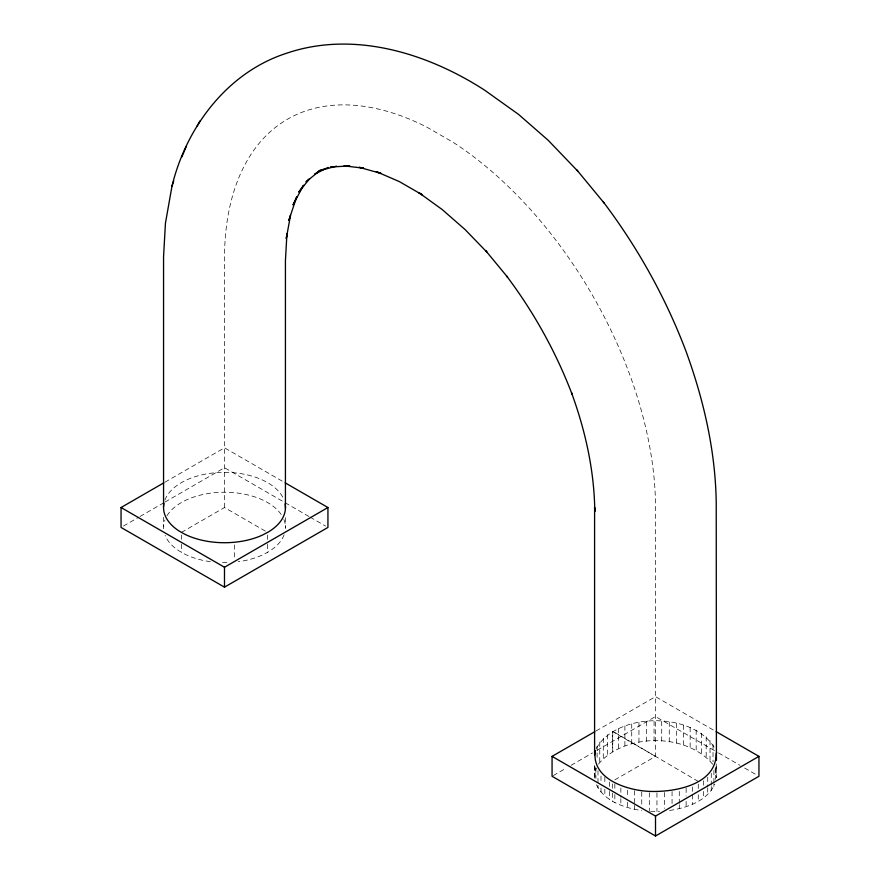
<?xml version="1.0" encoding="UTF-8"?>
<svg xmlns="http://www.w3.org/2000/svg" width="880" height="880" viewBox="0 0 880 880"><rect width="100%" height="100%" fill="white"/><g stroke="black" fill="none" stroke-linecap="round" stroke-linejoin="round"><path stroke-width="0.66" stroke-dasharray="4.4 3.3" d="M594.781 766.051L594.781 779.317L595.375 767.855M596.244 748.44C617.397 711.37 694.32 711.436 715.099 748.957M595.375 770.506L596.244 768.35M669.57 810.458C686.818 807.884 706.981 801.262 714.769 784.201M598.433 764.126C625.031 732.611 686.697 732.699 713.02 764.61M165.044 482.13L224.488 447.799L283.943 482.13M123.431 526.064L138.886 517.143M140.074 516.45L163.856 502.722M165.044 502.04L224.488 467.709L283.943 502.04M181.478 532.367L224.488 507.529L267.575 532.4M596.057 730.972L655.512 696.652L714.956 730.972M553.256 775.588L566.335 768.042M571.087 765.292L592.493 752.939M597.245 750.189L655.512 716.551L717.332 752.246M614.812 779.867L655.512 756.371L655.512 507.518A304.777 175.956 60 0 0 453.53 142.56L426.47 126.929A304.777 175.956 60 0 0 224.488 258.676L224.488 507.529M650.573 811.316L659.494 811.327M596.442 784.751C604.626 801.537 624.547 807.906 641.751 810.557M285.131 502.722L308.913 516.45M310.101 517.143L325.556 526.064M718.52 752.939L739.926 765.292M744.678 768.042L756.569 774.906M655.512 756.371L612.425 731.5L612.425 751.41M698.269 781.44L612.744 731.291L612.744 751.201M715.099 768.867L716.419 777.656L716.419 764.379M716.232 763.95L716.232 773.234M715.638 767.448L715.638 779.394M713.911 770.429L713.911 782.375M713.911 783.706L713.911 786.357M713.02 744.7L713.02 761.959M711.26 773.245L711.26 785.191M711.26 786.522L711.26 790.504M710.028 740.63L710.028 760.54M707.729 777.172L707.729 786.467M707.729 787.787L707.729 794.42M706.178 736.813L706.178 756.723M703.384 780.802L703.384 786.115M703.384 791.428L703.384 798.061M701.536 733.304L701.536 753.214M698.269 784.102L698.269 789.404M698.269 794.717L698.269 801.35M696.168 730.147L696.168 750.057M692.494 786.995L692.494 804.254M690.151 727.419L690.151 747.329M686.125 788.128L686.125 796.092M686.125 801.394L686.125 806.707M683.595 725.142L683.595 745.041M679.283 791.428L679.283 803.374M679.283 804.705L679.283 808.687M676.599 723.349L676.599 743.259M672.056 791.571L672.056 803.506M669.262 722.084L669.262 741.994M664.576 792.495L664.576 808.423M661.716 721.358L661.716 741.268M656.953 792.88L656.953 811.459M654.06 721.193L654.06 741.092M649.308 792.704L649.308 811.283M646.437 721.567L646.437 741.477M641.751 791.978L641.751 806.575M638.957 722.502L638.957 742.412M634.414 790.713L634.414 803.99M634.414 805.31L634.414 809.292M631.73 723.965L631.73 743.875M627.418 790.251L627.418 796.895M627.418 802.197L627.418 807.51M624.888 725.945L624.888 745.844M620.862 787.974L620.862 797.269M620.862 798.6L620.862 805.233M618.519 728.398L618.519 748.308M614.845 783.915L614.845 789.228M614.845 794.53L614.845 802.494M612.491 783.86L612.491 791.824M612.491 793.155L612.491 801.119M609.477 782.089L609.477 790.053M609.477 791.384L609.477 799.348M607.629 734.591L607.629 754.49M604.835 777.249L604.835 783.893M604.835 789.195L604.835 795.828M603.284 738.221L603.284 758.131M600.985 776.083L600.985 782.727M600.985 788.029L600.985 792.011M599.753 742.148L599.753 762.058M597.993 770.693L597.993 783.959M597.993 785.29L597.993 787.941M597.102 746.295L597.102 751.597M597.102 752.928L597.102 759.561M595.914 767.767L595.914 778.382M594.594 765.611L594.594 774.906M285.428 517.649L285.428 528.264A60.951 35.189 0 0 0 283.877 519.497M267.575 535.051L267.575 543.015M267.575 544.346L267.575 552.31M234.498 544.896L234.498 558.173M181.478 535.018L181.478 542.982M181.478 544.302L181.478 552.266M163.559 517.308L163.559 526.603M164.901 500.115A60.951 35.189 0 0 1 224.026 472.34A60.951 35.189 0 0 1 283.877 499.587M284.086 534.842A60.951 35.189 0 0 1 267.927 552.123L262.218 555.071A60.951 35.189 0 0 1 238.249 561.715M226.875 562.595A60.951 35.189 0 0 1 220.495 562.551M210.408 561.671A60.951 35.189 0 0 1 184.536 554.015L179.08 550.913A60.951 35.189 0 0 1 165.11 535.381M163.581 528.814A60.951 35.189 0 0 1 164.901 520.025M166.98 515.768A60.951 35.189 0 0 1 224.026 492.239A60.951 35.189 0 0 1 281.688 515.262"/><path stroke-width="1.32" d="M716.232 753.324C716.386 785.202 673.948 792.396 649.308 791.384C626.923 790.372 590.876 778.954 595.375 750.596M173.712 180.961L172.007 186.076L165.44 223.223L163.559 256.718L163.559 506.693M181.72 157.179L186.23 146.641M296.802 196.625L293.018 204.974L303.325 185.625M172.007 186.076C186.252 127.259 227.304 72.424 286.308 53.339C353.518 30.327 427.328 53.075 484.781 90.277L518.584 114.422L548.174 140.272L577.94 171.292M296.703 196.9L288.816 220.44L290.521 215.325L286.264 238.623L286.946 233.728L285.428 260.645L285.428 508.365M197.076 126.313L199.892 121M303.534 185.24L298.771 192.159L309.628 178.673M308.682 179.344L306.009 181.907L318.769 171.468M318.813 171.314L314.71 174.174L328.064 167.409M285.131 482.812L327.932 507.529L327.932 527.439L224.488 587.158L121.055 527.439L121.055 507.529L163.856 482.812M121.055 507.529L224.488 567.248L327.932 507.529M716.144 731.654L758.945 756.371L758.945 776.281L655.512 836L552.068 776.281L552.068 756.371L594.869 731.654M552.068 756.371L655.512 816.09L758.945 756.371M324.896 168.916L318.945 170.764L336.589 166.155M332.959 166.683L330.55 167.035L349.833 165.924L347.479 165.891M343.948 165.836L363.385 168.168M363.583 168.124L359.194 167.31L381.139 173.47L376.299 171.633L399.201 181.522L422.279 194.843L418.792 192.621L442.178 209.539L465.014 229.493L486.926 252.164L485.573 250.536L507.595 277.2L506.715 276.155C533.885 312.279 555.995 352.099 572.11 394.339L571.505 392.7C585.42 430.804 594.363 470.899 594.781 511.566L594.594 507.298L594.594 754.996M603.361 202.114L604.241 203.17C638.033 248.094 665.533 297.627 685.586 350.163L686.191 351.802C703.879 400.433 715.605 451.561 716.232 503.47L716.419 760.397M576.587 169.664L604.241 203.17M655.512 816.09L655.512 836M224.488 567.248L224.488 587.158M285.131 503.943A60.951 35.189 0 0 1 267.927 532.224L262.218 535.172A60.951 35.189 0 0 1 184.536 534.105L179.08 531.003A60.951 35.189 0 0 1 163.966 503.382"/></g></svg>
